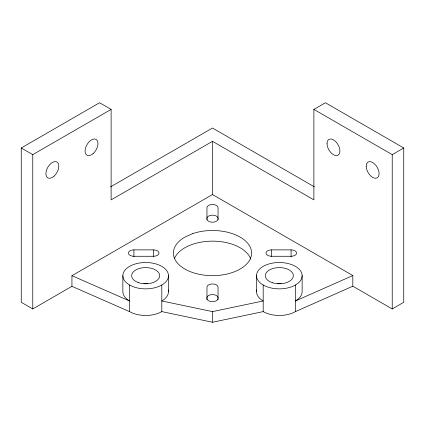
<?xml version="1.0" encoding="UTF-8"?>
<svg xmlns="http://www.w3.org/2000/svg" width="425" height="425" viewBox="0 0 425 425"><rect width="100%" height="100%" fill="white"/><g stroke="black" fill="none" stroke-linecap="round" stroke-linejoin="round"><path stroke-width="0.64" d="M21.25 147.98L99.593 102.749L111.116 109.4L111.116 199.862L212.5 141.328L313.884 199.862L313.884 109.4L325.407 102.749L403.75 147.98L403.75 302.297L392.227 308.948L352.819 286.195L295.449 311.61A22.812 13.17 0 0 1 263.192 311.61L212.5 322.251L161.808 311.61A22.812 13.17 0 0 1 129.551 311.61L71.942 286.333L32.773 308.948L21.25 302.297L21.25 147.98L32.773 154.631L111.116 109.4M110.484 186.926L212.5 128.026L314.516 186.926M71.942 286.333L71.942 275.692L212.5 194.544L352.819 275.554L352.819 286.195M313.884 109.4L392.227 154.631L403.75 147.98M352.819 275.554L295.449 300.969A22.812 13.17 0 0 0 302.132 291.656L302.132 275.692M168.295 289.935A22.812 13.17 0 0 1 161.808 300.969L212.5 311.61L263.192 300.969A22.812 13.17 0 0 1 256.705 289.935M133.923 249.879L153.478 249.879A5.541 3.198 0 0 1 159.019 253.077A5.541 3.198 0 0 1 153.478 256.275L133.923 256.275A5.541 3.198 0 0 1 128.387 253.077A5.541 3.198 0 0 1 133.923 249.879L133.923 256.764M271.522 249.879L291.077 249.879A5.541 3.198 0 0 1 296.613 253.077A5.541 3.198 0 0 1 291.077 256.275L271.522 256.275A5.541 3.198 0 0 1 265.981 253.077A5.541 3.198 0 0 1 271.522 249.879L271.522 256.764M71.942 275.692L129.551 300.969A22.812 13.17 0 0 1 122.868 291.656L122.868 275.692M392.227 154.631L392.227 308.948M295.449 285.005L295.449 311.61M291.077 249.879L291.077 256.764M263.192 285.005A22.812 13.17 0 0 0 301.357 279.098A22.812 13.17 0 0 0 273.418 262.969A22.812 13.17 0 0 0 263.192 285.005L263.192 311.61M256.514 275.692L256.514 291.656M218.041 219.683L218.041 207.713A5.541 3.198 0 0 0 212.5 204.515A5.541 3.198 0 0 0 206.959 207.713L206.959 219.683M218.041 299.694L218.041 287.151A5.541 3.198 0 0 0 212.5 283.953A5.541 3.198 0 0 0 206.959 287.151L206.959 299.694M212.5 141.328L212.5 194.544M212.5 311.61L212.5 322.251M168.486 275.692A22.812 13.17 0 0 1 134.273 287.098A22.812 13.17 0 0 1 134.273 264.286A22.812 13.17 0 0 1 168.486 275.692L168.486 291.656M161.808 285.005L161.808 311.61M153.478 249.879L153.478 256.764M129.551 285.005L129.551 311.61M32.773 154.631L32.773 308.948M174.579 258.209A39.105 22.578 0 0 1 213.435 241.15A39.105 22.578 0 0 1 250.835 259.261M206.959 218.354A5.541 3.198 0 0 1 212.5 215.156A5.541 3.198 0 0 1 218.041 218.354M206.959 297.797A5.541 3.198 0 0 1 212.5 294.599A5.541 3.198 0 0 1 218.041 297.797M218.041 218.997A5.541 3.198 0 0 1 212.5 222.195A5.541 3.198 0 0 1 206.959 218.997M218.041 298.44A5.541 3.198 0 0 1 212.5 301.638A5.541 3.198 0 0 1 206.959 298.44M277.493 283.634A14.014 8.091 0 0 1 281.153 283.634M143.847 283.634A14.014 8.091 0 0 1 147.507 283.634M192.435 233.697L184.434 237.357A39.105 22.578 0 0 0 199.686 274.407A39.105 22.578 0 0 0 251.398 250.766A39.105 22.578 0 0 0 192.435 233.697M54.028 176.163A9.127 5.27 -60 0 0 56.918 162.026A9.127 5.27 -60 0 0 46.123 171.599A9.127 5.27 -60 0 0 54.028 176.163M93.197 153.547A9.127 5.27 -60 0 0 96.093 139.411A9.127 5.27 -60 0 0 85.297 148.984A9.127 5.27 -60 0 0 93.197 153.547M272.319 282.699A14.014 8.091 0 0 0 293.335 275.692A14.014 8.091 0 0 0 272.319 268.685A14.014 8.091 0 0 0 272.319 282.699M138.672 282.699A14.014 8.091 0 0 0 159.688 275.692A14.014 8.091 0 0 0 138.672 268.685A14.014 8.091 0 0 0 138.672 282.699M327.022 143.586A9.127 5.27 60 0 0 336.696 155.63A9.127 5.27 60 0 0 336.696 142.726A9.127 5.27 60 0 0 327.022 143.586M366.191 166.202A9.127 5.27 60 0 0 375.87 178.245A9.127 5.27 60 0 0 375.87 165.341A9.127 5.27 60 0 0 366.191 166.202"/></g></svg>
